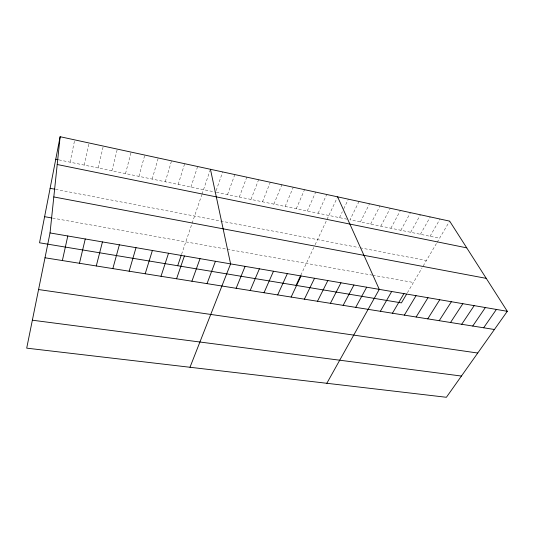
<?xml version="1.0" encoding="UTF-8"?>
<svg xmlns="http://www.w3.org/2000/svg" width="534" height="534" viewBox="0 0 534 534"><rect width="100%" height="100%" fill="white"/><g stroke="black" fill="none" stroke-linecap="round" stroke-linejoin="round"><path stroke-width="0.4" stroke-dasharray="2.67 2" d="M70.081 162.176L74.713 139.875M84.212 165.086L89.105 142.992M98.163 167.956L103.302 146.069M111.926 170.793L117.32 149.106M125.523 173.59L131.144 152.103M138.94 176.353L144.794 155.06M152.183 179.077L158.264 157.977M165.266 181.774L171.561 160.861M178.176 184.43L184.684 163.704M190.932 187.054L197.647 166.515M181.58 254.291L201.759 194.863M202.012 194.122L210.176 170.072M216.15 190.585L222.705 171.941M227.537 194.59L234.82 174.571M239.325 197.019L246.795 177.161M250.98 199.416L258.623 179.724M262.501 201.792L270.311 182.261M273.882 204.135L281.859 184.764M285.136 206.451L293.273 187.234M296.257 208.741L304.547 189.677M307.25 211.003L315.694 192.093M318.124 213.24L326.715 194.483M300.802 275.23L314.773 245.48M315.113 244.746L337.608 196.839M339.497 217.638L342.341 211.731M343.762 208.774L348.375 199.175M359.022 201.485L350.004 219.801L439.555 238.237M360.397 221.944L369.548 203.761M370.676 224.06L379.954 206.017M380.842 226.149L390.247 208.247M390.895 228.218L400.42 210.456M400.84 230.267L410.486 212.632M410.673 232.29L420.438 214.788M420.405 234.292L430.284 216.924M430.03 236.275L440.023 219.033M407.382 292.786L422.027 267.961M423.222 265.932L436.725 243.037M437.132 242.349L449.655 221.123M52.626 218.106L226.556 249.144M227.357 249.285L371.918 275.077M372.719 275.217L413.456 282.486M55.549 189.35L358.608 247.516M360.15 247.809L426.406 260.532M58.94 159.886L215.602 192.133M216.397 192.3L346.773 219.14"/><path stroke-width="0.8" d="M50.036 232.937L60.128 136.717L449.655 221.123L507.3 311.309L446.391 397.283L26.7 348.148L50.036 232.937L507.3 311.309M60.128 136.717L39.536 242.796L401.421 302.885L406.581 294.141M62.371 260.552L67.798 235.981M79.459 263.282L85.26 238.978M96.28 265.965L102.448 241.922M112.841 268.609L119.362 244.819M129.141 271.205L136.01 247.676M145.195 273.768L152.39 250.479M161.008 276.292L168.517 253.243M177.695 265.738L181.333 255.018M176.574 278.775L184.397 255.966M191.913 281.224L200.03 258.643M207.018 283.634L215.429 261.286M189.997 367.265L230.595 263.883L210.443 169.285M236.141 288.28L245.093 266.366M250.179 290.523L259.384 268.816M264.023 292.732L273.475 271.232M277.667 294.908L287.359 273.608M296.036 285.383L300.462 275.958M291.123 297.058L301.043 275.958M304.4 299.173L314.539 278.267M317.49 301.263L327.849 280.55M330.406 303.325L340.972 282.8M343.148 305.355L353.915 285.016M355.717 307.364L366.684 287.205M326.828 383.285L379.274 289.361L337.608 196.839M380.362 311.295L391.696 291.491M392.437 313.224L403.958 293.593M404.358 315.127L416.053 295.669M416.126 317.002L427.981 297.712M427.741 318.858L439.762 299.728M439.208 320.687L451.384 301.723M450.529 322.496L462.858 303.686M461.71 324.278L474.185 305.628M472.75 326.04L485.366 307.544M483.65 327.776L496.4 309.44M32.36 320.206L461.436 376.049M38.568 289.548L477.743 353.034M45.01 257.782L494.411 329.498M44.602 216.677L51.825 217.965M53.814 196.946L486.24 278.361M50.116 188.302L54.775 189.196M57.211 164.499L466.749 247.863M55.756 159.232L58.146 159.719"/></g></svg>
